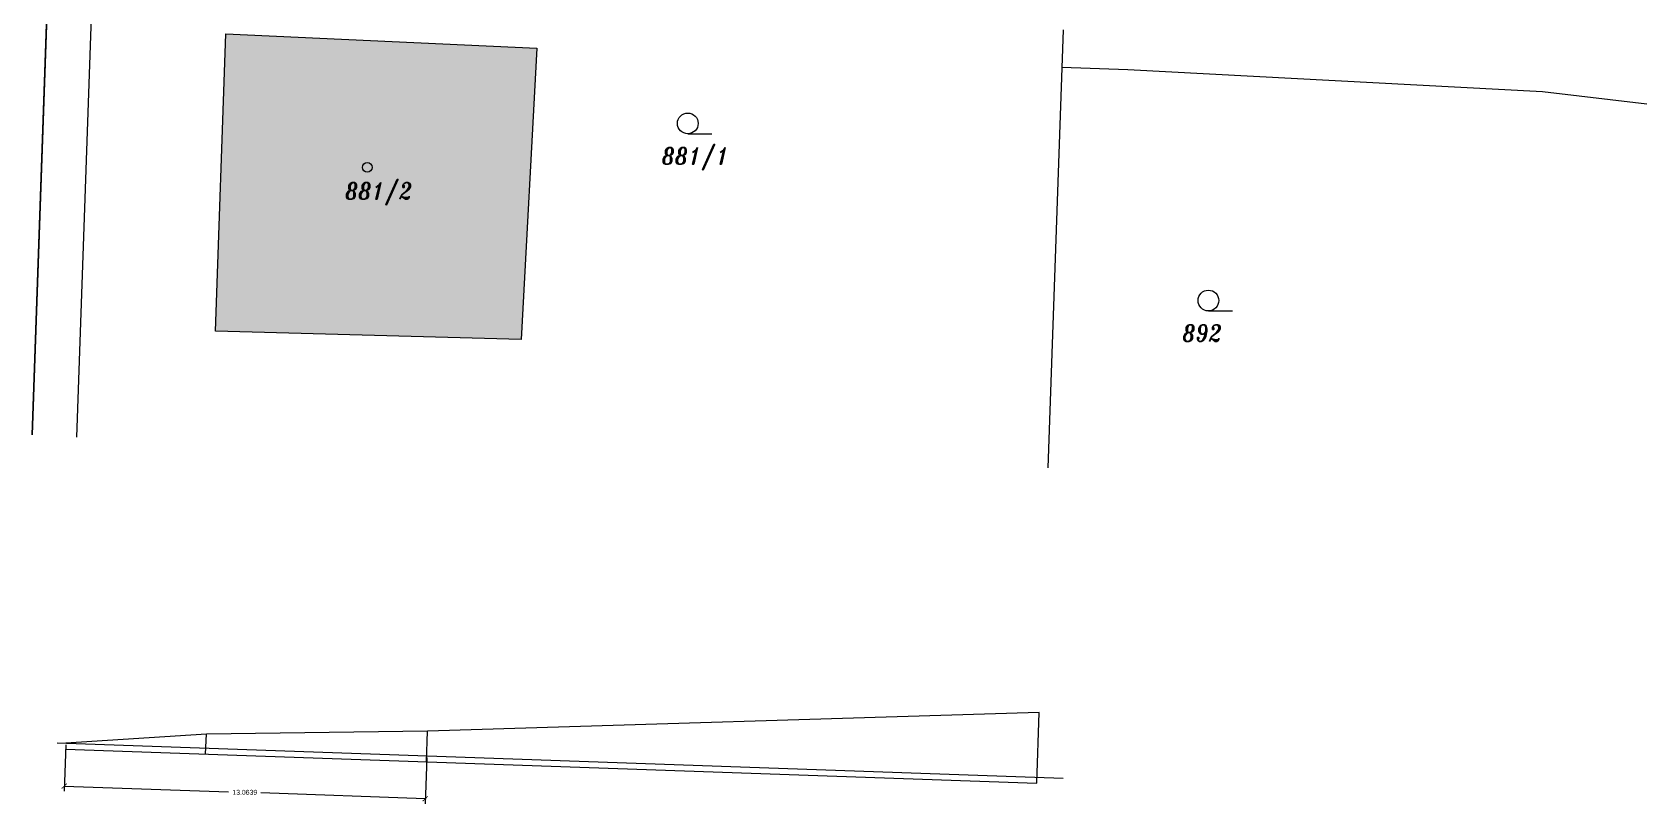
# Model space of a CAD drawing. Header units: metres. Extents: x -442 to 316, y -503 to 125.
# Drawn here: x 90.4 to 148.8, y -503.4 to -475.5 of the extents above; entities that cross this region are included whole.
import ezdxf

# ---------------------------------------------------------------- set-up
doc = ezdxf.new("R2010")
doc.units = ezdxf.units.M
doc.header["$PDMODE"] = 3
for name, color, linetype in [('katastr', 3, 'Continuous'), ('SRAFA', 251, 'Continuous'), ('ZDIVO', 1, 'Continuous')]:
    doc.layers.add(name, color=color, linetype=linetype)
for name, color, linetype, lineweight in [('Standard', 7, 'Continuous', 25), ('ZNAÈKY BUDOV', 7, 'Continuous', 0), ('ZNAÈKY KULTUR', 7, 'Continuous', 0)]:
    doc.layers.add(name, color=color, linetype=linetype, lineweight=lineweight)
doc.styles.add('ITALICT', font='ITALICT')
doc.dimstyles.get("Standard").update_dxf_attribs({"dimtxt": 0.18, "dimasz": 0.18, "dimexe": 0.18, "dimexo": 0.0625, "dimgap": 0.09, "dimtad": 0, "dimtih": 1, "dimtoh": 1, "dimdec": 4, "dimzin": 0, "dimdsep": 46, "dimtxsty": 'Standard', "dimcen": 0.09, "dimadec": 0, "dimazin": 0, "dimtfac": 1, "dimtdec": 4, "dimtofl": 0, "dimtmove": 0, "dimatfit": 0, "dimfxl": 0, "dimtolj": 1, "dimtzin": 0, "dimarcsym": 0})

# ---------------------------------------------------------------- blocks, each defined once
blk = doc.blocks.new('3$04')
at = {"layer": 'ZNAÈKY KULTUR', "color": 7, "linetype": 'Continuous', "lineweight": 0}
blk.add_line((0.01, 0), (1.76, 0), dxfattribs=at)
blk.add_circle((0.01, 0.75), 0.75, dxfattribs=at)
blk = doc.blocks.new('4$02')
at = {"layer": 'ZNAÈKY BUDOV', "color": 7, "linetype": 'Continuous', "lineweight": 0}
blk.add_circle((-0.007, 0.001), 0.175, dxfattribs=at)
blk = doc.blocks.new('_ArchTick')
at = {"color": 0, "linetype": 'ByBlock', "lineweight": 0, "const_width": 0.15}
blk.add_lwpolyline([(-0.5, -0.5), (0.5, 0.5)], dxfattribs=at)
blk = doc.blocks.new('*D19')
at = {"layer": 'Defpoints', "color": 0, "linetype": 'Continuous', "lineweight": 0}
for p in [(91.66, -501.215), (104.716, -501.672), (104.662, -503.219)]:
    blk.add_point(p, dxfattribs=at)
at = {"layer": 'ZDIVO', "color": 0, "linetype": 'Continuous', "lineweight": 0}
for p, q in [((91.658, -501.278), (91.6, -502.942)), ((104.714, -501.735), (104.656, -503.399)), ((91.606, -502.762), (97.549, -502.97)), ((104.662, -503.219), (98.719, -503.011))]:
    blk.add_line(p, q, dxfattribs=at)
at = {"layer": 'ZDIVO', "color": 0, "linetype": 'Continuous', "lineweight": 0, "xscale": 0.18, "yscale": 0.18, "zscale": 0.18}
for p, rotation in [((91.606, -502.762), 177.9963312431268), ((104.662, -503.219), 357.9963312431268)]:
    blk.add_blockref('_ArchTick', p, dxfattribs=dict(at, rotation=rotation))
at = {"layer": 'ZDIVO', "color": 0, "linetype": 'Continuous', "lineweight": 0, "insert": (98.134, -502.99), "char_height": 0.18, "attachment_point": 5}
blk.add_mtext('\\A1;13.0639', dxfattribs=at)

msp = doc.modelspace()

# ---------------------------------------------------------------- hatches: boundary and pattern name
at = {"layer": 'SRAFA', "linetype": 'Continuous', "lineweight": 0}
msp.add_hatch(color=253, dxfattribs=at).paths.add_polyline_path([(97.447707, -475.583492), (108.702961, -476.103305), (108.12629, -486.632093), (97.078355, -486.32591)])

# ---------------------------------------------------------------- linework, layer by layer
at = {"layer": 'katastr', "linetype": 'Continuous', "lineweight": 0}
for p, q in [((92.615898, -473.904555), (92.047229, -490.159275)), ((127.733707, -475.439371), (127.17991, -491.268972))]:
    msp.add_line(p, q, dxfattribs=at)
at = {"layer": 'katastr', "linetype": 'Continuous', "lineweight": 0, "flags": 128}
for points in [[(97.447707, -475.583492), (108.702961, -476.103305), (108.12629, -486.632093), (97.078355, -486.32591), (97.447707, -475.583492)], [(148.838751, -478.126521), (145.06724, -477.672888), (130.069758, -476.883898), (127.686125, -476.799439)]]:
    msp.add_lwpolyline(points, dxfattribs=at)
at = {"layer": 'Standard', "color": 7, "linetype": 'ByBlock', "lineweight": 25}
msp.add_line((90.44919, -490.075232), (91.016876, -473.848613), dxfattribs=at)
at = {"layer": 'Standard', "color": 7, "linetype": 'ByBlock', "lineweight": 25, "flags": 128}
msp.add_lwpolyline([(90.44919, -490.075232), (91.016876, -473.848613)], dxfattribs=at)
at = {"layer": 'ZDIVO', "linetype": 'Continuous', "lineweight": 0}
for p, q in [((126.870756, -500.105752), (104.74749, -500.782659)), ((126.7816, -502.654193), (126.870756, -500.105752)), ((96.744093, -500.8929), (91.660433, -501.215355)), ((96.719269, -501.602466), (96.744093, -500.8929)), ((104.74749, -500.782659), (96.744093, -500.8929)), ((104.70903, -501.881987), (104.74749, -500.782659)), ((91.344132, -501.204289), (127.730745, -502.47727)), ((91.653091, -501.425226), (126.7816, -502.654193))]:
    msp.add_line(p, q, dxfattribs=at)

# ---------------------------------------------------------------- block references
at = {"layer": 'katastr', "linetype": 'Continuous', "lineweight": 0, "xscale": 0.500023365020752, "yscale": 0.500023365020752, "zscale": 0.5}
for p in [(114.151719, -479.193225), (132.98168, -485.592956)]:
    msp.add_blockref('3$04', p, dxfattribs=at)
at = {"layer": 'katastr', "linetype": 'Continuous', "lineweight": 0, "xscale": 1.000046730041504, "yscale": 1.000046730041504}
msp.add_blockref('4$02', (102.570559, -480.409673), dxfattribs=at)

# ---------------------------------------------------------------- texts
at = {"layer": 'katastr', "linetype": 'Continuous', "lineweight": 0, "style": 'ITALICT', "width": 0.882354}
for s, p in [('881/1', (113.218966, -480.294362)), ('881/2', (101.766667, -481.558298)), ('892', (132.048927, -486.694094))]:
    msp.add_text(s, height=0.600028, dxfattribs=at).set_placement(p)

# ---------------------------------------------------------------- dimensions: what is measured, and where the dimension line sits
at = {"layer": 'ZDIVO', "linetype": 'Continuous', "lineweight": 0}
dim = msp.add_aligned_dim(p1=(91.660433, -501.215355), p2=(104.716372, -501.672115), distance=-1.547555, dimstyle='Standard', override={"dimtad": 1, "dimdsep": 0, "dimblk": 'ArchTick', "dimatfit": 3, "dimlwd": 0, "dimlwe": 0}, dxfattribs=at)
dim.commit()
dim.dimension.update_dxf_attribs({"geometry": '*D19', "text_midpoint": (98.134295, -502.990344)})

doc.saveas('drawing.dxf')
